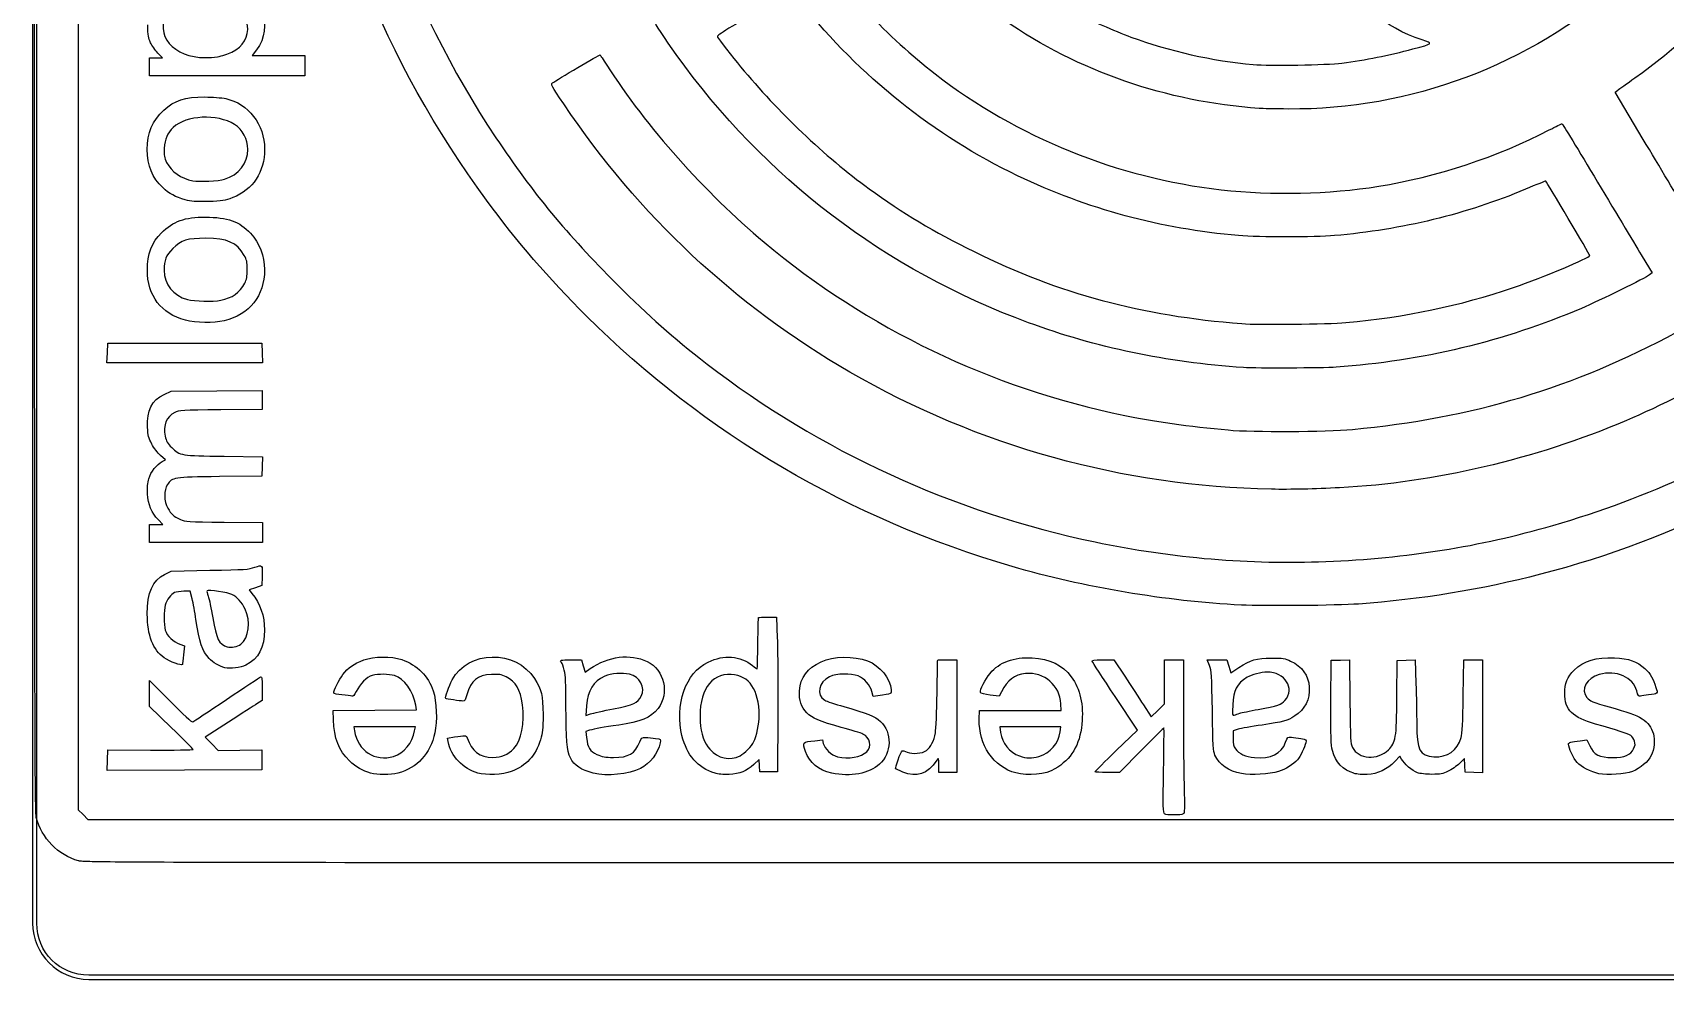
# Model space of a CAD drawing. Extents: x 32 to 98, y 157.5 to 226.5.
# Drawn here: x 32.01 to 74.86, y 157.51 to 182.35 of the extents above; entities that cross this region are included whole.
import ezdxf

# ---------------------------------------------------------------- set-up
doc = ezdxf.new("R2010")
doc.units = 0
doc.layers.add('Layer_1', color=7, linetype='CONTINUOUS')

msp = doc.modelspace()

# ---------------------------------------------------------------- linework, layer by layer
at = {"layer": 'Layer_1', "color": 7}
for p, q in [((32.011719, 225.037109), (32.011719, 158.98242)), ((32.119141, 158.98242), (32.119141, 225.037109)), ((96.539062, 157.61719), (33.484375, 157.61719)), ((33.484375, 157.50977), (96.539062, 157.50977))]:
    msp.add_line(p, q, dxfattribs=at)
at = {"layer": 'Layer_1', "color": 3}
for p, q in [((33.205574, 193.512251), (33.205574, 161.960061)), ((35.421664, 181.68967), (35.299604, 181.81705)), ((36.867504, 181.71996), (36.867504, 181.72)), ((37.890844, 181.899), (37.776754, 181.74828)), ((37.776754, 181.74828), (38.464894, 181.74828)), ((38.464894, 181.74828), (39.153044, 181.74828)), ((39.153044, 181.74828), (39.153044, 181.48455)), ((35.080074, 181.22083), (35.080094, 181.45524)), ((35.080094, 181.68966), (35.250874, 181.68967)), ((35.080094, 181.45524), (35.080094, 181.68966)), ((35.250874, 181.68967), (35.421664, 181.68967)), ((39.153044, 181.48455), (39.153044, 181.22083)), ((66.374664, 181.55387), (66.374555, 181.55386)), ((37.116554, 181.22083), (35.080074, 181.22083)), ((39.153044, 181.22083), (37.116554, 181.22083)), ((73.543594, 180.79236), (73.614494, 180.84336)), ((74.286083, 179.54839), (73.543594, 180.79236)), ((64.206205, 180.36158), (64.206205, 180.36162)), ((37.050294, 178.5066), (37.050384, 178.50659)), ((36.017744, 177.96329), (36.017744, 177.96327)), ((74.259464, 176.47308), (74.515774, 176.04818)), ((74.515774, 176.04818), (74.452174, 175.99748)), ((36.953484, 175.33058), (36.953574, 175.33062)), ((36.020674, 174.80484), (36.020674, 174.80493)), ((66.477115, 174.74232), (66.477115, 174.74242)), ((33.972794, 173.94641), (33.980794, 174.20281)), ((33.980794, 174.20281), (36.002634, 174.20281)), ((36.002634, 174.20281), (38.024474, 174.20281)), ((38.024474, 174.20281), (38.032474, 173.94641)), ((33.962934, 173.69001), (33.972794, 173.94641)), ((36.001704, 173.69001), (33.962934, 173.69001)), ((38.040474, 173.69001), (36.001704, 173.69001)), ((38.032474, 173.94641), (38.040474, 173.69001)), ((63.795953, 173.56226), (63.795984, 173.56222)), ((35.464314, 172.8564), (35.651464, 172.9428)), ((35.651464, 172.9428), (36.845514, 172.9508)), ((36.845514, 172.9508), (38.039584, 172.9588)), ((38.039584, 172.9588), (38.039584, 172.71164)), ((38.039584, 172.71164), (38.039584, 172.4645)), ((38.039584, 172.4645), (36.948084, 172.4534)), ((35.494424, 171.1443), (35.365694, 171.25762)), ((35.407424, 171.0993), (35.494424, 171.1443)), ((37.037094, 171.23503), (38.041784, 171.22273)), ((38.041784, 171.22273), (38.033784, 170.96868)), ((38.025784, 170.71463), (36.912314, 170.70003)), ((38.033784, 170.96868), (38.025784, 170.71463)), ((64.528544, 170.36955), (64.528533, 170.36954)), ((35.080094, 169.20669), (35.080094, 169.44111)), ((35.080094, 169.44111), (35.254714, 169.4411)), ((35.254714, 169.4411), (35.429364, 169.44111)), ((35.429364, 169.44111), (35.312954, 169.56347)), ((37.036814, 169.50382), (38.040404, 169.49482)), ((38.040404, 169.49482), (38.040404, 169.23315)), ((35.080913, 168.97148), (35.080094, 169.20669)), ((36.560653, 168.97148), (35.080913, 168.97148)), ((38.040404, 168.97148), (36.560653, 168.97148)), ((38.040404, 169.23315), (38.040404, 168.97148)), ((65.949674, 168.47364), (65.949684, 168.47356)), ((35.473374, 168.13602), (35.647064, 168.22452)), ((35.647064, 168.22452), (36.660104, 168.24282)), ((38.033414, 168.07543), (38.024414, 167.84364)), ((36.149604, 167.6969), (35.982184, 167.6939)), ((36.200004, 167.4952), (36.149604, 167.6969)), ((37.858724, 167.78494), (37.693034, 167.72624)), ((37.693034, 167.72624), (37.764434, 167.63844)), ((38.024414, 167.84364), (37.858724, 167.78494)), ((63.737384, 167.33058), (63.737384, 167.33052)), ((51.304074, 167.01489), (51.533114, 167.01489)), ((51.533114, 167.01489), (51.554914, 166.46247)), ((35.873954, 166.3043), (35.994764, 166.2644)), ((37.476764, 166.30503), (37.476744, 166.30513)), ((35.994764, 166.2644), (35.974264, 166.0287)), ((46.140714, 165.89535), (46.418254, 165.89535)), ((46.418254, 165.89535), (46.465054, 165.7342)), ((56.016284, 165.89511), (56.265344, 165.89511)), ((56.265344, 165.89511), (56.265344, 164.41531)), ((60.098432, 165.89533), (60.392051, 165.89533)), ((60.392051, 165.89533), (60.675343, 165.46311)), ((61.715703, 165.31567), (61.715703, 165.89533)), ((61.715703, 165.89533), (61.964771, 165.89533)), ((61.964771, 165.89533), (62.213842, 165.89533)), ((62.213842, 165.89533), (62.214106, 164.59867)), ((62.896574, 165.74157), (62.834674, 165.89541)), ((62.834674, 165.89541), (63.095196, 165.89541)), ((63.095196, 165.89541), (63.355734, 165.89541)), ((63.355734, 165.89541), (63.406234, 165.72419)), ((66.088494, 164.78403), (66.096494, 165.88076)), ((66.096494, 165.88076), (66.335275, 165.88876)), ((66.335275, 165.88876), (66.574064, 165.89676)), ((66.574064, 165.89676), (66.584674, 164.80409)), ((67.817082, 164.92757), (67.825082, 165.87991)), ((67.825082, 165.87991), (68.06213, 165.88791)), ((68.06213, 165.88791), (68.29917, 165.89591)), ((68.29917, 165.89591), (68.31856, 165.27472)), ((69.561001, 164.94868), (69.575611, 165.89369)), ((69.575611, 165.89369), (69.821202, 165.89369)), ((69.821202, 165.89369), (70.066791, 165.89369)), ((70.066791, 165.89369), (70.066791, 164.41266)), ((37.057424, 165.68629), (37.057975, 165.68615)), ((46.465054, 165.7342), (46.511854, 165.57306)), ((46.511854, 165.57306), (46.642244, 165.66276)), ((63.406234, 165.72419), (63.456734, 165.55298)), ((63.456734, 165.55298), (63.670674, 165.69264)), ((35.079665, 164.67085), (35.080353, 165.01195)), ((35.080353, 165.01195), (35.081041, 165.35306)), ((35.081041, 165.35306), (35.625961, 164.80186)), ((38.038981, 165.14374), (38.038921, 164.8256)), ((54.075134, 164.92895), (54.038634, 165.05934)), ((57.442235, 165.05809), (57.382335, 164.93869)), ((61.715703, 164.73603), (61.715703, 165.31567)), ((35.651055, 164.11436), (35.079665, 164.67085)), ((38.038921, 164.8256), (37.899791, 164.7388)), ((39.899934, 164.56193), (40.993944, 164.56993)), ((39.906934, 164.31582), (39.899934, 164.56193)), ((40.993944, 164.56993), (42.087954, 164.57793)), ((42.087954, 164.57793), (42.067254, 164.70211)), ((46.547854, 164.68644), (46.528354, 164.4298)), ((47.258904, 164.60946), (47.258934, 164.60942)), ((54.195924, 164.94725), (54.075134, 164.92895)), ((56.857414, 164.33336), (56.865414, 164.56213)), ((56.865414, 164.56213), (57.934944, 164.56213)), ((57.382335, 164.93869), (57.140925, 164.97019)), ((57.934944, 164.56213), (59.004453, 164.56213)), ((59.004453, 164.56213), (58.998453, 164.73508)), ((61.005863, 164.04807), (60.420501, 164.93219)), ((61.165153, 164.71323), (61.37167, 164.39556)), ((61.37167, 164.39556), (61.543692, 164.56579)), ((61.543692, 164.56579), (61.715703, 164.73603)), ((37.150531, 164.25829), (36.540411, 163.86463)), ((41.248084, 164.13701), (40.439625, 164.13701)), ((40.439625, 164.13701), (40.458625, 164.02713)), ((42.056544, 164.13701), (41.248084, 164.13701)), ((42.037944, 164.02713), (42.056544, 164.13701)), ((46.528354, 164.4298), (46.652784, 164.4737)), ((51.569514, 164.43026), (51.562514, 162.95047)), ((56.265344, 164.41531), (56.265344, 162.93552)), ((58.19914, 164.13724), (57.39992, 164.13724)), ((57.39992, 164.13724), (57.41772, 163.98772)), ((58.998354, 164.13724), (58.19914, 164.13724)), ((58.979864, 164.00227), (58.998354, 164.13724)), ((63.693415, 164.49252), (63.693425, 164.49257)), ((70.066791, 164.41266), (70.066791, 162.93164)), ((36.540411, 163.86463), (36.711001, 163.69107)), ((42.897674, 163.83698), (43.086174, 163.86978)), ((42.915674, 163.74708), (42.897674, 163.83698)), ((46.628614, 164.04387), (46.529714, 164.01297)), ((46.529714, 164.01297), (46.548514, 163.85311)), ((52.537864, 163.77233), (52.742894, 163.79253)), ((52.742894, 163.79253), (52.763594, 163.69823)), ((60.452433, 163.51479), (61.005863, 164.04807)), ((63.649584, 164.07134), (63.517713, 164.03154)), ((63.517713, 164.03154), (63.517713, 163.83745)), ((72.630536, 163.77132), (72.806347, 163.79022)), ((72.806347, 163.79022), (72.879647, 163.63397)), ((33.972835, 163.26151), (33.980835, 163.52959)), ((33.980835, 163.52959), (35.101635, 163.52659)), ((36.711001, 163.69107), (36.881601, 163.51753)), ((36.881601, 163.51753), (37.452991, 163.52653)), ((37.452991, 163.52653), (38.024381, 163.53553)), ((38.024381, 163.53553), (38.024381, 163.27182)), ((38.024381, 163.27182), (38.024381, 163.00808)), ((41.485744, 163.35983), (41.485754, 163.35983)), ((50.580734, 163.37703), (50.580734, 163.37703)), ((51.077684, 163.27577), (50.940603, 163.14992)), ((51.085684, 163.11313), (51.077684, 163.27577)), ((58.423631, 163.36036), (58.423544, 163.36043)), ((61.112843, 163.52189), (60.533345, 162.93583)), ((67.8994, 163.36993), (67.763351, 163.22449)), ((67.9412, 163.28913), (67.8994, 163.36993)), ((69.59661, 163.30108), (69.462292, 163.17598)), ((69.60461, 163.12436), (69.59661, 163.30108)), ((33.963861, 162.99408), (33.971861, 163.26216)), ((35.994121, 163.00108), (33.963861, 162.99408)), ((33.971861, 163.26216), (33.972835, 163.26151)), ((38.024381, 163.00808), (35.994121, 163.00108)), ((40.881514, 162.9191), (40.881784, 162.91892)), ((43.695606, 162.92176), (43.695724, 162.92191)), ((46.727444, 162.91879), (46.727534, 162.91891)), ((49.922824, 162.91637), (49.921434, 162.91638)), ((51.093684, 162.95047), (51.085684, 163.11313)), ((51.328094, 162.95047), (51.093684, 162.95047)), ((51.562514, 162.95047), (51.328094, 162.95047)), ((52.986514, 162.92259), (52.986504, 162.92251)), ((54.849343, 162.9487), (54.848774, 162.94901)), ((55.796524, 162.93552), (55.795524, 163.13331)), ((56.030924, 162.93552), (55.796524, 162.93552)), ((56.265344, 162.93552), (56.030924, 162.93552)), ((57.817835, 162.92416), (57.818304, 162.92421)), ((60.533345, 162.93583), (60.216162, 162.93583)), ((63.742803, 162.908), (63.742625, 162.90799)), ((66.692569, 162.91357), (66.691305, 162.91645)), ((69.61261, 162.94764), (69.60461, 163.12436)), ((69.839713, 162.93964), (69.61261, 162.94764)), ((70.066791, 162.93164), (69.839713, 162.93964)), ((73.120967, 162.90641), (73.120915, 162.90625)), ((33.205574, 161.960061), (33.333574, 161.832051)), ((33.333574, 161.832051), (33.461574, 161.704041)), ((33.461574, 161.704041), (65.012834, 161.704041)), ((61.718205, 161.8492), (61.718023, 161.84943)), ((65.012834, 161.704041), (96.564095, 161.704041)), ((33.217664, 160.6173), (33.217664, 160.61731))]:
    msp.add_line(p, q, dxfattribs=at)
for points in [[(32.107954, 161.75564), (32.066254, 161.91666), (32.061854, 164.89954), (32.061854, 193.51819)], [(40.048144, 191.27103), (40.386554, 187.19175), (41.829134, 183.10641), (44.171054, 179.59515)], [(43.925134, 177.95282), (41.243464, 181.60598), (39.584114, 185.75252), (39.005964, 190.24535)], [(74.066323, 181.16498), (76.185953, 182.67076), (77.896384, 184.7244), (78.981115, 187.06597)], [(52.429314, 184.74596), (53.270424, 183.49162), (54.454614, 182.23203), (55.695884, 181.27142)], [(68.482014, 182.15875), (67.493933, 182.4834), (66.727774, 183.1464), (66.264205, 184.07792)], [(37.209624, 183.68049), (38.001794, 183.40793), (38.347884, 182.50287), (37.890844, 181.899)], [(73.714695, 183.62529), (71.285454, 181.48977), (68.169234, 180.32181), (64.968064, 180.34708)], [(37.237784, 181.83718), (37.860264, 182.1394), (37.773674, 182.93748), (37.092594, 183.17509)], [(51.163484, 182.99071), (50.032094, 182.31733), (49.963224, 182.27317), (49.985494, 182.23534)], [(57.862354, 178.59616), (55.692534, 179.6322), (53.688614, 181.23245), (52.209754, 183.11006)], [(35.106844, 182.08811), (35.044844, 182.21407), (35.036244, 182.27145), (35.037044, 182.5541)], [(35.460944, 182.68587), (35.290444, 182.05371), (35.979414, 181.58059), (36.867504, 181.71996)], [(48.905884, 181.77683), (48.623354, 182.17201), (48.316934, 182.62974), (48.329464, 182.63787)], [(64.206205, 180.36162), (61.748604, 180.53985), (59.474735, 181.3274), (57.510724, 182.6806)], [(59.694676, 182.7413), (59.693576, 182.7106), (60.395526, 182.40074), (60.839306, 182.23622)], [(49.985494, 182.23534), (50.021294, 182.17444), (50.384694, 181.70833), (50.594184, 181.45444)], [(60.839306, 182.23622), (61.837404, 181.8662), (62.984606, 181.60811), (64.045156, 181.51497)], [(68.239613, 181.92426), (68.783756, 182.06921), (68.776355, 182.06204), (68.482014, 182.15875)], [(35.299604, 181.81705), (35.232504, 181.88715), (35.145734, 182.00909), (35.106844, 182.08811)], [(36.867504, 181.72), (36.972254, 181.7364), (37.138884, 181.7891), (37.237784, 181.83718)], [(45.655804, 181.03419), (45.761544, 181.10819), (46.897544, 181.77774), (46.904344, 181.77001)], [(46.904344, 181.77001), (46.908344, 181.76601), (46.987344, 181.64345), (47.080334, 181.4984)], [(58.148494, 174.74088), (54.390584, 176.12139), (51.227864, 178.52902), (48.905884, 181.77683)], [(66.374555, 181.55386), (67.001324, 181.63466), (67.596414, 181.75291), (68.239613, 181.92426)], [(47.080334, 181.4984), (48.118174, 179.87939), (49.655124, 178.15059), (51.210804, 176.85233)], [(50.594184, 181.45444), (51.567984, 180.27442), (52.812504, 179.09394), (53.965184, 178.2569)], [(55.695884, 181.27142), (57.850294, 179.60413), (60.494153, 178.53356), (63.205535, 178.23056)], [(64.045156, 181.51497), (64.475834, 181.47707), (65.973934, 181.50217), (66.374664, 181.55387)], [(45.949054, 180.48069), (45.626494, 180.95986), (45.605704, 180.99909), (45.655804, 181.03419)], [(73.614494, 180.84336), (73.653494, 180.87136), (73.856815, 181.01614), (74.066323, 181.16498)], [(35.452634, 180.31328), (35.740484, 180.57673), (36.007604, 180.66345), (36.530534, 180.66321)], [(36.530534, 180.66321), (36.724474, 180.66322), (36.971624, 180.64411), (37.081644, 180.62071)], [(37.081644, 180.62071), (37.673664, 180.49527), (38.098184, 179.9411), (38.098184, 179.29373)], [(53.459524, 173.4456), (50.450914, 175.181), (47.921904, 177.54997), (45.949054, 180.48069)], [(35.021484, 179.28683), (35.021484, 179.7268), (35.152414, 180.03851), (35.452634, 180.31328)], [(37.312024, 179.94245), (36.861334, 180.22465), (36.034454, 180.18443), (35.700184, 179.86405)], [(64.968064, 180.34708), (64.621574, 180.35008), (64.278735, 180.35608), (64.206205, 180.36158)], [(35.700184, 179.86405), (35.546744, 179.71698), (35.482344, 179.565), (35.467374, 179.31458)], [(37.658654, 179.28752), (37.658654, 179.55173), (37.521174, 179.81148), (37.312024, 179.94245)], [(44.171054, 179.59515), (45.147054, 178.1318), (46.031504, 177.05995), (47.340304, 175.75438)], [(67.341525, 178.32076), (68.839413, 178.55829), (70.481534, 179.1004), (71.818905, 179.79883)], [(71.818905, 179.79883), (71.988754, 179.88753), (72.137714, 179.96011), (72.149914, 179.96011)], [(72.149914, 179.96011), (72.162114, 179.9601), (72.584096, 179.27112), (73.087635, 178.42903)], [(35.425074, 178.28492), (35.150074, 178.54217), (35.021484, 178.86139), (35.021484, 179.28683)], [(35.467374, 179.31458), (35.455774, 179.12008), (35.463374, 179.07541), (35.528874, 178.94566)], [(37.050384, 178.50659), (37.414444, 178.61626), (37.658654, 178.9298), (37.658654, 179.28752)], [(38.098184, 179.29373), (38.098184, 178.69031), (37.797434, 178.2323), (37.263074, 178.02197)], [(75.448485, 177.60435), (75.217525, 177.98939), (74.694444, 178.86422), (74.286083, 179.54839)], [(35.528874, 178.94566), (35.655094, 178.69656), (35.905324, 178.52228), (36.218984, 178.465)], [(36.017744, 177.96327), (35.758874, 178.03627), (35.596934, 178.12418), (35.425074, 178.28492)], [(36.218984, 178.465), (36.393304, 178.4331), (36.888884, 178.458), (37.050294, 178.5066)], [(63.664124, 177.02668), (61.610703, 177.20084), (59.704745, 177.71642), (57.862354, 178.59616)], [(63.205535, 178.23056), (64.567504, 178.07836), (66.011724, 178.10984), (67.341525, 178.32076)], [(71.725576, 178.45717), (71.722576, 178.46017), (71.482754, 178.36367), (71.193403, 178.24188)], [(72.879585, 176.50679), (72.879614, 176.52539), (71.753534, 178.42854), (71.725576, 178.45717)], [(73.087635, 178.42903), (73.591184, 177.58695), (74.118504, 176.70677), (74.259464, 176.47308)], [(36.618434, 177.91959), (36.286944, 177.91159), (36.171644, 177.91986), (36.017744, 177.96329)], [(37.263074, 178.02197), (37.046934, 177.93687), (36.996684, 177.92887), (36.618434, 177.91959)], [(46.551804, 174.9108), (45.541684, 175.91765), (44.723524, 176.86519), (43.925134, 177.95282)], [(53.965184, 178.2569), (54.847774, 177.61599), (55.665084, 177.12591), (56.719564, 176.60531)], [(71.193403, 178.24188), (69.636455, 177.58638), (67.953845, 177.17803), (66.184095, 177.02616)], [(35.392114, 177.10044), (35.699644, 177.40363), (36.008774, 177.5137), (36.545184, 177.51098)], [(36.545184, 177.51098), (37.131484, 177.50798), (37.442894, 177.39678), (37.726914, 177.08886)], [(35.021824, 176.12014), (35.022512, 176.53841), (35.141294, 176.85315), (35.392114, 177.10044)], [(37.726914, 177.08886), (37.970864, 176.82439), (38.098184, 176.49629), (38.098184, 176.13208)], [(66.184095, 177.02616), (65.660005, 176.98116), (64.197174, 176.98146), (63.664124, 177.02668)], [(35.691134, 176.68339), (35.507774, 176.49967), (35.460544, 176.38384), (35.462374, 176.12214)], [(36.559734, 176.95592), (36.076714, 176.95692), (35.913224, 176.90582), (35.691134, 176.68339)], [(37.564964, 176.50553), (37.365354, 176.84507), (37.121184, 176.95446), (36.559734, 176.95592)], [(51.210804, 176.85233), (53.938324, 174.57613), (57.129604, 173.04161), (60.675335, 172.30134)], [(56.719564, 176.60531), (58.955453, 175.50148), (61.107344, 174.92315), (63.752023, 174.71532)], [(38.098184, 176.13208), (38.098184, 175.44854), (37.700574, 174.94566), (37.036284, 174.78904)], [(37.643464, 176.1368), (37.643808, 176.33913), (37.633064, 176.38961), (37.564964, 176.50553)], [(37.577364, 175.77862), (37.629364, 175.87672), (37.643064, 175.95106), (37.643464, 176.1368)], [(70.882774, 175.66644), (71.674905, 175.93579), (72.879585, 176.44277), (72.879585, 176.50679)], [(36.020674, 174.80493), (35.387054, 174.97086), (35.020904, 175.45297), (35.021824, 176.12014)], [(35.462374, 176.12214), (35.465374, 175.73651), (35.690954, 175.45188), (36.076264, 175.34868)], [(36.953574, 175.33062), (37.245934, 175.38602), (37.445054, 175.52908), (37.577364, 175.77862)], [(47.340304, 175.75438), (48.233494, 174.8634), (48.766244, 174.39293), (49.716404, 173.65613)], [(74.452174, 175.99748), (74.350941, 175.91668), (73.141441, 175.32173), (72.659794, 175.11578)], [(36.076264, 175.34868), (36.263694, 175.29848), (36.733074, 175.28878), (36.953484, 175.33058)], [(66.477115, 174.74242), (68.062615, 174.88831), (69.450294, 175.17936), (70.882774, 175.66644)], [(57.719944, 168.34176), (53.453524, 169.58703), (49.645994, 171.8266), (46.551804, 174.9108)], [(72.659794, 175.11578), (70.637813, 174.25123), (68.456713, 173.72804), (66.228021, 173.57296)], [(37.036284, 174.78904), (36.773754, 174.72714), (36.288764, 174.73474), (36.020674, 174.80484)], [(63.795984, 173.56222), (61.738595, 173.70638), (59.946394, 174.08042), (58.148494, 174.74088)], [(63.752023, 174.71532), (64.171544, 174.68232), (66.024794, 174.70072), (66.477115, 174.74232)], [(66.652923, 171.94102), (69.781404, 172.22958), (72.480434, 173.03969), (75.173184, 174.4984)], [(49.716404, 173.65613), (52.642084, 171.3874), (56.218754, 169.74642), (59.894623, 168.98638)], [(66.228021, 173.57296), (65.847201, 173.54646), (64.129423, 173.53896), (63.795953, 173.56226)], [(64.528533, 170.36954), (60.627985, 170.44084), (56.847414, 171.49139), (53.459524, 173.4456)], [(76.132065, 173.31721), (76.132065, 173.25651), (74.626314, 172.50367), (73.846555, 172.17452)], [(35.026874, 171.99455), (35.005374, 172.43835), (35.142084, 172.70767), (35.464314, 172.8564)], [(81.410405, 173.06651), (78.501235, 170.74569), (75.143844, 169.06106), (71.590305, 168.13907)], [(35.739764, 172.3844), (35.521354, 172.27587), (35.431754, 172.05161), (35.491614, 171.76332)], [(36.948084, 172.4534), (35.931554, 172.4432), (35.848564, 172.4384), (35.739764, 172.3844)], [(60.675335, 172.30134), (61.343074, 172.16193), (62.418063, 172.01295), (63.385755, 171.92572)], [(71.912625, 169.42176), (74.427175, 170.14885), (76.709394, 171.20651), (78.901134, 172.66048)], [(35.138054, 171.55616), (35.052754, 171.7158), (35.037434, 171.77634), (35.026874, 171.99455)], [(63.385755, 171.92572), (64.032373, 171.86742), (65.952605, 171.87652), (66.652923, 171.94102)], [(73.846555, 172.17452), (71.410624, 171.14625), (68.828803, 170.54093), (66.315963, 170.40895)], [(35.365694, 171.25762), (35.294894, 171.31992), (35.192454, 171.45429), (35.138054, 171.55616)], [(35.491614, 171.76332), (35.519314, 171.62991), (35.550814, 171.57464), (35.661774, 171.46426)], [(35.661774, 171.46426), (35.874504, 171.25278), (35.897614, 171.24892), (37.037094, 171.23503)], [(35.060934, 170.64598), (35.111934, 170.82145), (35.269974, 171.02823), (35.407424, 171.0993)], [(35.027234, 170.24644), (35.018234, 170.41197), (35.029234, 170.53625), (35.060934, 170.64598)], [(36.912314, 170.70003), (35.685094, 170.68393), (35.684244, 170.68383), (35.549274, 170.49422)], [(35.312954, 169.56347), (35.128624, 169.75726), (35.042044, 169.9642), (35.027234, 170.24644)], [(35.549274, 170.49422), (35.452674, 170.35853), (35.456774, 170.04604), (35.557274, 169.87439)], [(66.315963, 170.40895), (65.665945, 170.37485), (65.020253, 170.36065), (64.528544, 170.36955)], [(35.557274, 169.87439), (35.651674, 169.7132), (35.707874, 169.66326), (35.887784, 169.58032)], [(35.887784, 169.58032), (36.028884, 169.51522), (36.063124, 169.51302), (37.036814, 169.50382)], [(65.949684, 168.47356), (68.102805, 168.56276), (69.967544, 168.85934), (71.912625, 169.42176)], [(59.894623, 168.98638), (61.946753, 168.56207), (63.963375, 168.3913), (65.949674, 168.47364)], [(35.021324, 167.09619), (35.021324, 167.65804), (35.159544, 167.97599), (35.473374, 168.13602)], [(36.660104, 168.24282), (37.586164, 168.25962), (37.687734, 168.26642), (37.842984, 168.32232)], [(37.842984, 168.32232), (38.046194, 168.39542), (38.045394, 168.39652), (38.033414, 168.07543)], [(63.737384, 167.33052), (61.744894, 167.43244), (59.600933, 167.79274), (57.719944, 168.34176)], [(71.590305, 168.13907), (70.050554, 167.73959), (68.422814, 167.47362), (66.814094, 167.35868)], [(35.733114, 167.6566), (35.638914, 167.6174), (35.530654, 167.47156), (35.489514, 167.32809)], [(35.982184, 167.6939), (35.890084, 167.6919), (35.778024, 167.6753), (35.733114, 167.6566)], [(36.588144, 167.70564), (36.580144, 167.69764), (36.594144, 167.63324), (36.619944, 167.56225)], [(37.242704, 167.61194), (37.156904, 167.65634), (36.616204, 167.73373), (36.588144, 167.70564)], [(36.619944, 167.56225), (36.645344, 167.49125), (36.698844, 167.23671), (36.739064, 166.99663)], [(37.589374, 167.22255), (37.500374, 167.40467), (37.378064, 167.54194), (37.242704, 167.61194)], [(37.764434, 167.63844), (37.983454, 167.36889), (38.097884, 167.0401), (38.097304, 166.6819)], [(35.489514, 167.32809), (35.451214, 167.1945), (35.453714, 166.81657), (35.493514, 166.67156)], [(36.298004, 166.9531), (36.271804, 167.14032), (36.227704, 167.38426), (36.200004, 167.4952)], [(37.476744, 166.30513), (37.688874, 166.46197), (37.743554, 166.90741), (37.589374, 167.22255)], [(66.814094, 167.35868), (66.237633, 167.31748), (64.332723, 167.30008), (63.737384, 167.33058)], [(35.462844, 165.94933), (35.172134, 166.14447), (35.021324, 166.53621), (35.021324, 167.09619)], [(36.643574, 165.92884), (36.461244, 166.12252), (36.380944, 166.36053), (36.298004, 166.9531)], [(36.739064, 166.99663), (36.831864, 166.44214), (36.904504, 166.2965), (37.117824, 166.23703)], [(51.046664, 166.3274), (51.050664, 166.69393), (51.058764, 166.99854), (51.064564, 167.00429)], [(51.064564, 167.00429), (51.070564, 167.01029), (51.178094, 167.01479), (51.304074, 167.01489)], [(35.493514, 166.67156), (35.533414, 166.52735), (35.707594, 166.3592), (35.873954, 166.3043)], [(37.117824, 166.23703), (37.222594, 166.20783), (37.387494, 166.23903), (37.476764, 166.30503)], [(38.097304, 166.6819), (38.096616, 166.2128), (37.941644, 165.91866), (37.607194, 165.75119)], [(51.026664, 165.66097), (51.033664, 165.661), (51.042564, 165.96086), (51.046664, 166.3274)], [(51.554914, 166.46247), (51.566914, 166.15865), (51.573514, 165.24415), (51.569514, 164.43026)], [(35.941064, 165.77251), (35.916964, 165.73361), (35.621444, 165.84291), (35.462844, 165.94933)], [(35.974264, 166.0287), (35.962964, 165.89907), (35.947964, 165.78378), (35.941064, 165.77251)], [(37.057975, 165.68615), (36.913084, 165.72445), (36.741374, 165.82495), (36.643574, 165.92884)], [(40.154974, 165.50783), (40.285794, 165.68522), (40.435684, 165.78937), (40.705704, 165.89047)], [(40.705704, 165.89047), (40.971004, 165.98977), (41.424194, 165.99357), (41.701964, 165.89847)], [(41.701964, 165.89847), (42.101614, 165.76203), (42.402664, 165.46276), (42.525874, 165.07942)], [(43.022424, 165.36617), (43.441845, 166.1531), (44.691254, 166.17279), (45.186964, 165.40027)], [(45.890944, 165.82065), (45.829844, 165.88185), (45.874744, 165.89535), (46.140714, 165.89535)], [(46.642244, 165.66276), (47.123474, 165.99385), (47.692584, 166.06435), (48.140544, 165.84837)], [(48.140544, 165.84837), (48.591854, 165.63075), (48.733214, 165.01955), (48.425534, 164.61615)], [(49.741834, 165.83267), (50.157644, 166.03731), (50.575094, 166.00586), (50.907294, 165.74487)], [(52.139704, 165.08327), (52.162204, 165.43392), (52.338764, 165.6697), (52.708344, 165.84265)], [(52.708344, 165.84265), (53.027594, 165.99206), (53.565464, 166.00285), (53.927044, 165.86715)], [(53.927044, 165.86715), (54.241574, 165.74907), (54.528504, 165.3974), (54.545094, 165.10967)], [(55.749674, 165.01635), (55.757674, 165.49179), (55.764674, 165.88408), (55.765574, 165.88811)], [(55.765574, 165.88811), (55.766574, 165.89211), (55.879304, 165.89511), (56.016284, 165.89511)], [(57.140675, 165.53933), (57.389455, 165.83522), (57.755415, 165.97051), (58.242525, 165.94667)], [(58.242525, 165.94667), (58.711285, 165.92367), (59.037733, 165.76589), (59.270534, 165.44962)], [(59.819971, 165.85583), (59.807881, 165.88733), (59.864171, 165.89533), (60.098432, 165.89533)], [(60.420501, 164.93219), (60.09854, 165.41846), (59.828321, 165.83409), (59.819971, 165.85583)], [(63.670674, 165.69264), (63.985284, 165.89802), (64.127614, 165.93892), (64.528633, 165.93917)], [(64.528633, 165.93917), (64.830932, 165.93944), (64.882394, 165.93117), (65.028714, 165.86287)], [(65.028714, 165.86287), (65.331172, 165.72101), (65.498013, 165.48636), (65.519182, 165.17307)], [(72.474629, 165.62636), (72.717937, 165.86727), (73.055757, 165.97003), (73.528539, 165.94696)], [(73.528539, 165.94696), (73.90938, 165.92836), (74.123129, 165.85256), (74.324048, 165.66455)], [(37.607194, 165.75119), (37.470424, 165.68279), (37.194444, 165.65016), (37.057424, 165.68629)], [(37.103121, 164.85557), (37.570381, 165.17081), (37.972121, 165.4362), (37.995881, 165.44531)], [(37.995881, 165.44531), (38.032381, 165.45931), (38.038981, 165.41201), (38.038981, 165.14374)], [(39.914554, 165.02224), (39.914544, 165.09064), (40.051764, 165.36789), (40.154974, 165.50783)], [(40.925464, 165.48226), (40.782294, 165.44296), (40.596514, 165.25812), (40.505514, 165.06451)], [(41.508114, 165.47926), (41.358274, 165.52356), (41.080684, 165.52506), (40.925464, 165.48226)], [(42.067254, 164.70211), (42.006354, 165.06788), (41.765024, 165.40335), (41.508114, 165.47926)], [(44.052195, 165.50996), (43.689964, 165.49356), (43.515544, 165.34924), (43.410624, 164.97937)], [(44.439654, 165.44336), (44.301685, 165.51086), (44.253404, 165.51926), (44.052195, 165.50996)], [(44.868065, 164.71536), (44.812065, 165.12275), (44.697564, 165.31717), (44.439654, 165.44336)], [(45.964144, 165.61816), (45.939144, 165.71426), (45.906144, 165.80534), (45.890944, 165.82065)], [(46.009844, 164.68048), (46.009664, 165.27486), (45.999544, 165.48212), (45.964144, 165.61816)], [(47.027104, 165.46153), (46.721054, 165.32552), (46.578874, 165.09555), (46.547854, 164.68644)], [(47.675304, 165.51553), (47.488994, 165.56023), (47.193914, 165.53563), (47.027104, 165.46153)], [(47.982714, 164.93634), (48.098744, 165.17298), (47.952114, 165.4491), (47.675304, 165.51553)], [(49.092414, 165.04909), (49.241734, 165.45255), (49.429294, 165.67885), (49.741834, 165.83267)], [(50.348474, 165.50933), (49.800834, 165.54033), (49.486144, 165.06176), (49.533954, 164.27085)], [(51.078864, 164.43383), (51.078864, 165.1067), (50.823654, 165.48249), (50.348474, 165.50933)], [(50.907294, 165.74487), (50.965994, 165.69877), (51.019734, 165.66097), (51.026664, 165.66097)], [(52.929644, 165.45042), (52.637034, 165.30516), (52.568504, 164.97174), (52.802864, 164.83347)], [(53.680514, 165.46962), (53.487494, 165.54692), (53.104124, 165.53702), (52.929644, 165.45042)], [(54.038634, 165.05934), (53.990834, 165.23025), (53.836234, 165.40732), (53.680514, 165.46962)], [(56.887525, 165.03789), (56.868025, 165.09699), (57.017235, 165.39249), (57.140675, 165.53933)], [(58.071355, 165.53269), (57.781775, 165.50239), (57.594265, 165.36096), (57.442235, 165.05809)], [(58.998453, 164.73508), (58.981443, 165.21785), (58.556615, 165.58342), (58.071355, 165.53269)], [(59.270534, 165.44962), (59.505434, 165.13053), (59.600864, 164.70498), (59.549313, 164.20661)], [(60.675343, 165.46311), (60.83115, 165.22539), (61.051562, 164.88794), (61.165153, 164.71323)], [(62.975274, 164.54748), (62.959664, 165.51647), (62.954264, 165.59827), (62.896574, 165.74157)], [(63.890465, 165.43602), (63.612565, 165.26378), (63.525324, 165.09832), (63.508446, 164.71142)], [(64.410165, 165.57289), (64.274405, 165.57316), (63.991385, 165.49859), (63.890465, 165.43602)], [(64.880115, 164.83025), (65.154316, 165.14255), (64.882215, 165.57214), (64.410165, 165.57289)], [(72.222079, 165.01612), (72.219979, 165.27804), (72.287479, 165.44106), (72.474629, 165.62636)], [(73.128667, 165.51127), (72.799528, 165.42137), (72.633525, 165.1097), (72.805756, 164.90501)], [(74.112618, 165.07674), (74.020518, 165.43606), (73.574466, 165.63306), (73.128667, 165.51127)], [(74.324048, 165.66455), (74.481078, 165.51764), (74.549029, 165.4036), (74.617889, 165.17131)], [(40.126994, 164.97494), (40.010144, 164.98594), (39.914554, 165.00724), (39.914554, 165.02224)], [(40.505514, 165.06451), (40.456714, 164.96081), (40.427314, 164.92916), (40.389764, 164.94024)], [(42.525874, 165.07942), (42.614374, 164.80397), (42.634614, 164.2785), (42.568174, 163.97986)], [(42.854135, 164.87981), (42.832535, 164.90141), (42.939535, 165.21067), (43.022424, 165.36617)], [(45.186964, 165.40027), (45.367505, 165.11891), (45.404235, 164.96161), (45.406695, 164.45917)], [(49.052814, 163.90557), (48.967814, 164.24181), (48.985814, 164.76096), (49.092414, 165.04909)], [(52.330564, 164.50293), (52.175874, 164.66221), (52.123004, 164.82298), (52.139704, 165.08327)], [(54.545094, 165.10967), (54.552094, 164.99446), (54.572594, 165.00416), (54.195924, 164.94725)], [(55.704974, 163.9739), (55.721774, 164.0718), (55.741874, 164.54091), (55.749674, 165.01635)], [(57.140925, 164.97019), (56.999865, 164.98859), (56.894515, 165.01679), (56.887525, 165.03789)], [(65.519182, 165.17307), (65.539982, 164.86537), (65.398392, 164.58614), (65.137344, 164.42)], [(68.31856, 165.27472), (68.32925, 164.93306), (68.33795, 164.45361), (68.33795, 164.20927)], [(73.03249, 164.20726), (72.426927, 164.37668), (72.225529, 164.5777), (72.222079, 165.01612)], [(74.211518, 164.93913), (74.160218, 164.92693), (74.145918, 164.94713), (74.112618, 165.07674)], [(74.617889, 165.17131), (74.669489, 164.99725), (74.679089, 165.00678), (74.417978, 164.97253)], [(35.625961, 164.80186), (35.972681, 164.45114), (36.185901, 164.25644), (36.212211, 164.26653)], [(36.212211, 164.26653), (36.235011, 164.27553), (36.635861, 164.54032), (37.103121, 164.85557)], [(37.899791, 164.7388), (37.823191, 164.6911), (37.486101, 164.4748), (37.150531, 164.25829)], [(40.389764, 164.94024), (40.362064, 164.94824), (40.243834, 164.96414), (40.126994, 164.97494)], [(43.301694, 164.81111), (43.236094, 164.81138), (42.865765, 164.86831), (42.854135, 164.87981)], [(43.410624, 164.97937), (43.372024, 164.84322), (43.351124, 164.81093), (43.301694, 164.81111)], [(44.644055, 163.56843), (44.837575, 163.76769), (44.931974, 164.25106), (44.868065, 164.71536)], [(46.124074, 163.32214), (46.038074, 163.4907), (46.010104, 163.8235), (46.009844, 164.68048)], [(46.652784, 164.4737), (46.721184, 164.4979), (46.993964, 164.5589), (47.258904, 164.60946)], [(47.258934, 164.60942), (47.791064, 164.71086), (47.895244, 164.75795), (47.982714, 164.93634)], [(48.425534, 164.61615), (48.243584, 164.37759), (47.956074, 164.25623), (47.395264, 164.18124)], [(52.802864, 164.83347), (52.845764, 164.80817), (53.072144, 164.73276), (53.305824, 164.66592)], [(53.305824, 164.66592), (53.917054, 164.49115), (54.118884, 164.40904), (54.262454, 164.27669)], [(62.214106, 164.59867), (62.214371, 163.88552), (62.223106, 162.981), (62.233316, 162.58865)], [(63.508446, 164.71142), (63.496436, 164.43691), (63.498336, 164.42242), (63.550646, 164.44342)], [(63.693425, 164.49257), (63.741725, 164.50727), (63.959246, 164.55257), (64.176694, 164.59299)], [(64.176694, 164.59299), (64.705075, 164.69129), (64.780455, 164.71675), (64.880115, 164.83025)], [(66.125194, 163.51405), (66.088594, 163.65662), (66.082094, 163.88154), (66.088494, 164.78403)], [(66.584674, 164.80409), (66.594884, 163.78343), (66.599064, 163.70372), (66.653474, 163.59448)], [(67.595393, 163.53248), (67.793143, 163.73023), (67.807502, 163.82057), (67.817082, 164.92757)], [(69.503601, 163.85143), (69.535401, 163.96446), (69.550101, 164.24695), (69.561001, 164.94868)], [(72.805756, 164.90501), (72.893556, 164.80067), (72.935918, 164.78307), (73.421698, 164.64905)], [(73.421698, 164.64905), (74.251476, 164.42013), (74.430708, 164.30894), (74.548916, 163.94968)], [(74.417978, 164.97253), (74.337378, 164.96193), (74.244499, 164.94693), (74.211518, 164.93913)], [(40.323944, 163.24675), (40.053114, 163.50508), (39.919784, 163.8469), (39.906934, 164.31582)], [(45.406695, 164.45917), (45.408695, 164.06787), (45.399695, 163.9764), (45.343895, 163.79865)], [(47.395264, 164.18124), (46.992324, 164.12734), (46.766524, 164.08694), (46.628614, 164.04387)], [(49.533954, 164.27085), (49.553354, 163.95097), (49.637034, 163.70764), (49.783584, 163.54542)], [(50.943934, 163.7478), (51.010834, 163.88069), (51.078864, 164.22671), (51.078864, 164.43383)], [(53.236144, 164.12207), (52.658444, 164.27892), (52.471944, 164.35737), (52.330564, 164.50293)], [(54.262454, 164.27669), (54.573554, 163.98991), (54.561114, 163.44608), (54.236754, 163.15303)], [(57.818304, 162.92421), (57.233084, 163.08079), (56.832434, 163.66831), (56.857414, 164.33336)], [(59.549313, 164.20661), (59.491713, 163.65022), (59.274374, 163.28877), (58.841415, 163.0295)], [(63.043774, 163.39002), (62.998674, 163.49218), (62.989874, 163.64082), (62.975274, 164.54748)], [(63.550646, 164.44342), (63.580846, 164.45562), (63.645046, 164.47772), (63.693415, 164.49252)], [(64.279562, 164.18334), (64.005594, 164.14364), (63.722103, 164.09314), (63.649584, 164.07134)], [(65.137344, 164.42), (64.928222, 164.2869), (64.855533, 164.26685), (64.279562, 164.18334)], [(68.33795, 164.20927), (68.33795, 163.52439), (68.41305, 163.38203), (68.790851, 163.35171)], [(73.954169, 163.90686), (73.889669, 163.95366), (73.591107, 164.05096), (73.03249, 164.20726)], [(36.222445, 163.54049), (36.222436, 163.54949), (35.965315, 163.80829), (35.651055, 164.11436)], [(40.458625, 164.02713), (40.549625, 163.50188), (40.993334, 163.21359), (41.485744, 163.35983)], [(41.485754, 163.35983), (41.756184, 163.44013), (41.985605, 163.71738), (42.037944, 164.02713)], [(42.568174, 163.97986), (42.445324, 163.42765), (42.102104, 163.05331), (41.598394, 162.9221)], [(43.695724, 162.92191), (43.308854, 163.0307), (42.991884, 163.36598), (42.915674, 163.74708)], [(43.086174, 163.86978), (43.343195, 163.91458), (43.400904, 163.91128), (43.419164, 163.85128)], [(43.419164, 163.85128), (43.526564, 163.49821), (43.742534, 163.3317), (44.090325, 163.33381)], [(45.343895, 163.79865), (45.211235, 163.37699), (44.966565, 163.11171), (44.571086, 162.96076)], [(46.548514, 163.85311), (46.580614, 163.57992), (46.629814, 163.50042), (46.821664, 163.41205)], [(47.254874, 163.33265), (47.658034, 163.33065), (47.827424, 163.43055), (47.944844, 163.73948)], [(47.944844, 163.73948), (47.987544, 163.85201), (47.996744, 163.85862), (48.106014, 163.85632)], [(48.484314, 163.71744), (48.426314, 163.4423), (48.215944, 163.16998), (47.962234, 163.04161)], [(48.106014, 163.85632), (48.169714, 163.85532), (48.285314, 163.84412), (48.362894, 163.83222)], [(48.362894, 163.83222), (48.502994, 163.81082), (48.503814, 163.81002), (48.484314, 163.71744)], [(49.921434, 162.91638), (49.459324, 163.07037), (49.185014, 163.38275), (49.052814, 163.90557)], [(50.580734, 163.37703), (50.703634, 163.43923), (50.878544, 163.61782), (50.943934, 163.7478)], [(52.296034, 163.4889), (52.210734, 163.73129), (52.218934, 163.74091), (52.537864, 163.77233)], [(52.763594, 163.69823), (52.793794, 163.56065), (52.976114, 163.39159), (53.138304, 163.35075)], [(53.803114, 163.94723), (53.756314, 163.97153), (53.501144, 164.05013), (53.236144, 164.12207)], [(53.902414, 163.48188), (54.041764, 163.62126), (53.993214, 163.84893), (53.803114, 163.94723)], [(55.468044, 163.51252), (55.581694, 163.59682), (55.669884, 163.76851), (55.704974, 163.9739)], [(57.41772, 163.98772), (57.45062, 163.70981), (57.64862, 163.46334), (57.91205, 163.37236)], [(58.423544, 163.36043), (58.721604, 163.44893), (58.938274, 163.69893), (58.979864, 164.00227)], [(61.703033, 164.10793), (61.697033, 164.10798), (61.431584, 163.84421), (61.112843, 163.52189)], [(61.695033, 162.99178), (61.705243, 163.60566), (61.708633, 164.10793), (61.703033, 164.10793)], [(63.517713, 163.83745), (63.517713, 163.68656), (63.531313, 163.62495), (63.578913, 163.56065)], [(64.076771, 163.32856), (64.508952, 163.28836), (64.789212, 163.42516), (64.898691, 163.72963)], [(64.898691, 163.72963), (64.950591, 163.87395), (64.953291, 163.87626), (65.055073, 163.86116)], [(65.055073, 163.86116), (65.112073, 163.85316), (65.222573, 163.83706), (65.300723, 163.82656)], [(65.424892, 163.71773), (65.401902, 163.60316), (65.280702, 163.34948), (65.211082, 163.27051)], [(65.300723, 163.82656), (65.440743, 163.80766), (65.442553, 163.80606), (65.424892, 163.71773)], [(68.790851, 163.35171), (69.13624, 163.32401), (69.409219, 163.51537), (69.503601, 163.85143)], [(72.322866, 163.68072), (72.322866, 163.72652), (72.385866, 163.74512), (72.630536, 163.77132)], [(74.053169, 163.76326), (74.035259, 163.81576), (73.990769, 163.88036), (73.954169, 163.90686)], [(74.032079, 163.55999), (74.076379, 163.64889), (74.079979, 163.68455), (74.053169, 163.76326)], [(74.548916, 163.94968), (74.598016, 163.80035), (74.573226, 163.53587), (74.495716, 163.38399)], [(35.101635, 163.52659), (35.718075, 163.52459), (36.222445, 163.53059), (36.222445, 163.54049)], [(44.090325, 163.33381), (44.327944, 163.33481), (44.480294, 163.39981), (44.644055, 163.56843)], [(46.727534, 162.91891), (46.413004, 162.99781), (46.225674, 163.12298), (46.124074, 163.32214)], [(46.821664, 163.41205), (46.964324, 163.34635), (47.032904, 163.33375), (47.254874, 163.33265)], [(49.783584, 163.54542), (50.001864, 163.3038), (50.308344, 163.2391), (50.580734, 163.37703)], [(52.986504, 162.92251), (52.632764, 162.99931), (52.401534, 163.18893), (52.296034, 163.4889)], [(53.138304, 163.35075), (53.420454, 163.27965), (53.758184, 163.33765), (53.902414, 163.48188)], [(54.662144, 163.03481), (54.643844, 163.05311), (54.798854, 163.48827), (54.830644, 163.50792)], [(54.830644, 163.50792), (54.842744, 163.51492), (54.903044, 163.50092), (54.964704, 163.47462)], [(54.964704, 163.47462), (55.110644, 163.41362), (55.360054, 163.43242), (55.468044, 163.51252)], [(55.795524, 163.13331), (55.794524, 163.3285), (55.793524, 163.33015), (55.744224, 163.25854)], [(57.91205, 163.37236), (58.1026, 163.30656), (58.23202, 163.30356), (58.423631, 163.36036)], [(59.899004, 162.95863), (59.899004, 162.97123), (60.148043, 163.22148), (60.452433, 163.51479)], [(63.742625, 162.90799), (63.403313, 162.96879), (63.153734, 163.14097), (63.043774, 163.39002)], [(63.578913, 163.56065), (63.674913, 163.43085), (63.848952, 163.34974), (64.076771, 163.32856)], [(65.211082, 163.27051), (65.103733, 163.14874), (64.895601, 163.02174), (64.706942, 162.9629)], [(66.691305, 162.91645), (66.405615, 162.99695), (66.202825, 163.21104), (66.125194, 163.51405)], [(66.653474, 163.59448), (66.807274, 163.28633), (67.315813, 163.25281), (67.595393, 163.53248)], [(68.356212, 162.92956), (68.22618, 162.97546), (68.003731, 163.16818), (67.9412, 163.28913)], [(72.545825, 163.19962), (72.455325, 163.29974), (72.322866, 163.58567), (72.322866, 163.68072)], [(72.879647, 163.63397), (72.987888, 163.40309), (73.130657, 163.33116), (73.480339, 163.33135)], [(73.480339, 163.33135), (73.801178, 163.33162), (73.948969, 163.39275), (74.032079, 163.55999)], [(74.495716, 163.38399), (74.412916, 163.22174), (74.205047, 163.0459), (74.001318, 162.96581)], [(40.881784, 162.91892), (40.671884, 162.97732), (40.501224, 163.07761), (40.323944, 163.24675)], [(41.598394, 162.9221), (41.394644, 162.869), (41.066424, 162.8677), (40.881514, 162.9191)], [(44.571086, 162.96076), (44.357776, 162.87936), (43.916386, 162.85973), (43.695606, 162.92176)], [(47.962234, 163.04161), (47.662114, 162.88976), (47.075754, 162.83144), (46.727444, 162.91879)], [(50.289103, 162.88807), (50.131794, 162.88107), (49.996843, 162.89207), (49.922824, 162.91637)], [(50.940603, 163.14992), (50.736314, 162.96237), (50.582903, 162.90071), (50.289103, 162.88807)], [(54.236754, 163.15303), (53.963934, 162.90656), (53.475464, 162.81652), (52.986514, 162.92259)], [(54.848774, 162.94901), (54.754674, 162.98771), (54.670634, 163.02641), (54.662144, 163.03481)], [(55.744224, 163.25854), (55.492324, 162.89103), (55.219393, 162.79654), (54.849343, 162.9487)], [(58.841415, 163.0295), (58.605623, 162.88831), (58.133445, 162.83972), (57.817835, 162.92416)], [(60.216162, 162.93583), (60.041723, 162.93583), (59.899004, 162.94623), (59.899004, 162.95863)], [(61.718023, 161.84943), (61.683023, 161.87153), (61.679423, 162.04777), (61.695033, 162.99178)], [(64.706942, 162.9629), (64.483282, 162.8932), (63.984111, 162.8647), (63.742803, 162.908)], [(67.041549, 162.88487), (66.92273, 162.87887), (66.769751, 162.89187), (66.692569, 162.91357)], [(67.763351, 163.22449), (67.570671, 163.0185), (67.313909, 162.89768), (67.041549, 162.88487)], [(68.734672, 162.88906), (68.585111, 162.88907), (68.421281, 162.90666), (68.356212, 162.92956)], [(69.163181, 162.96996), (69.0203, 162.89976), (68.96332, 162.88906), (68.734672, 162.88906)], [(69.462292, 163.17598), (69.388392, 163.10718), (69.2538, 163.01447), (69.163181, 162.96996)], [(73.120915, 162.90625), (72.912476, 162.95035), (72.650155, 163.08414), (72.545825, 163.19962)], [(74.001318, 162.96581), (73.811337, 162.89111), (73.342767, 162.85946), (73.120967, 162.90641)], [(62.233316, 162.58865), (62.249006, 161.99291), (62.245406, 161.87097), (62.211016, 161.8492)], [(33.217664, 160.61731), (32.673284, 160.77321), (32.250014, 161.20742), (32.107954, 161.75564)], [(62.211016, 161.8492), (62.157416, 161.8153), (61.771866, 161.8154), (61.718205, 161.8492)], [(64.997915, 160.5644), (35.099424, 160.5664), (33.385554, 160.5694), (33.217664, 160.6173)], [(96.792836, 160.6156), (96.607625, 160.5642), (95.461563, 160.5624), (64.997915, 160.5644)]]:
    msp.add_open_spline(points, degree=3, dxfattribs=at)
at = {"layer": 'Layer_1', "color": 7}
for points in [[(32.011719, 158.98242), (32.011719, 158.16793), (32.669879, 157.50977), (33.484375, 157.50977)], [(33.484375, 157.61719), (32.726953, 157.61719), (32.119141, 158.225), (32.119141, 158.98242)]]:
    msp.add_open_spline(points, degree=3, dxfattribs=at)

doc.saveas('drawing.dxf')
